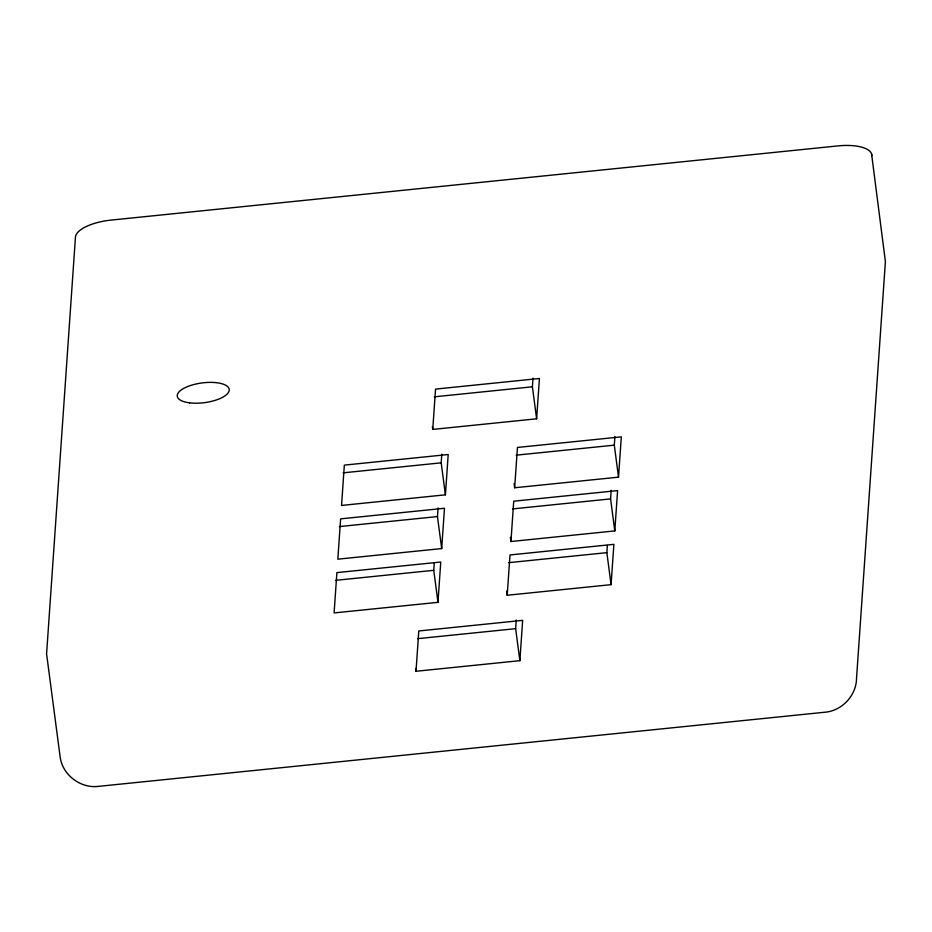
<?xml version="1.0" encoding="UTF-8"?>
<svg xmlns="http://www.w3.org/2000/svg" width="932" height="932" viewBox="0 0 932 932"><rect width="100%" height="100%" fill="white"/><g stroke="black" fill="none" stroke-linecap="round" stroke-linejoin="round"><path stroke-width="1.4" d="M415.998 671.273L418.794 630.964L522.654 620.363L519.87 660.672L415.998 671.273L415.637 668.489M432.751 429.419L435.547 389.098L539.418 378.497L536.622 418.817L432.751 429.419L432.39 426.635M437.97 602.328L440.754 562.019L336.895 572.609L334.099 612.93L437.97 602.328L433.753 570.314L434.254 563.126M441.686 548.575L444.482 508.266L340.611 518.868L337.827 559.177L441.686 548.575L437.469 516.573L438.075 507.94M445.414 494.834L448.199 454.525L344.339 465.126L341.543 505.435L445.414 494.834L441.197 462.831L441.791 454.187M507.206 595.257L510.002 554.948L613.873 544.346L611.077 584.655L507.206 595.257L506.659 591.086M510.934 541.515L513.73 501.195L617.59 490.593L614.794 530.914L510.934 541.515L510.387 537.333M514.65 487.762L517.446 447.453L621.318 436.852L618.522 477.161L514.65 487.762L514.103 483.592M519.87 660.672L515.652 628.669L516.246 620.036M536.622 418.817L532.405 386.803L533.011 378.171M611.077 584.655L606.86 552.653L607.361 545.453M614.794 530.914L610.588 498.9L611.182 490.267M618.522 477.161L614.304 445.158L614.91 436.514M434.312 396.822L532.405 386.803M343.104 472.839L441.197 462.831M516.212 455.166L614.304 445.158M339.376 526.58L437.469 516.573M512.495 508.919L610.588 498.9M335.66 580.333L433.753 570.314M508.767 562.66L606.86 552.653M417.559 638.676L515.652 628.669M871.595 154.071L885.4 261.624L856.543 678.158C856.473 695.552 841.806 711.069 824.505 712.269L98.839 786.328C80.804 788.798 62.479 775.109 60.149 756.947L46.775 655.336A34.892 13.234 -7.5 0 1 46.6 653.612L75.457 237.078A34.892 13.234 -7.5 0 1 111.013 220.103L838.078 145.893A34.892 13.234 -7.5 0 1 871.769 155.795M189.65 402.857A26.166 9.926 -7.5 0 0 229.214 390.147A26.166 9.926 -7.5 0 0 190.862 385.394A26.166 9.926 -7.5 0 0 189.65 402.857"/></g></svg>
